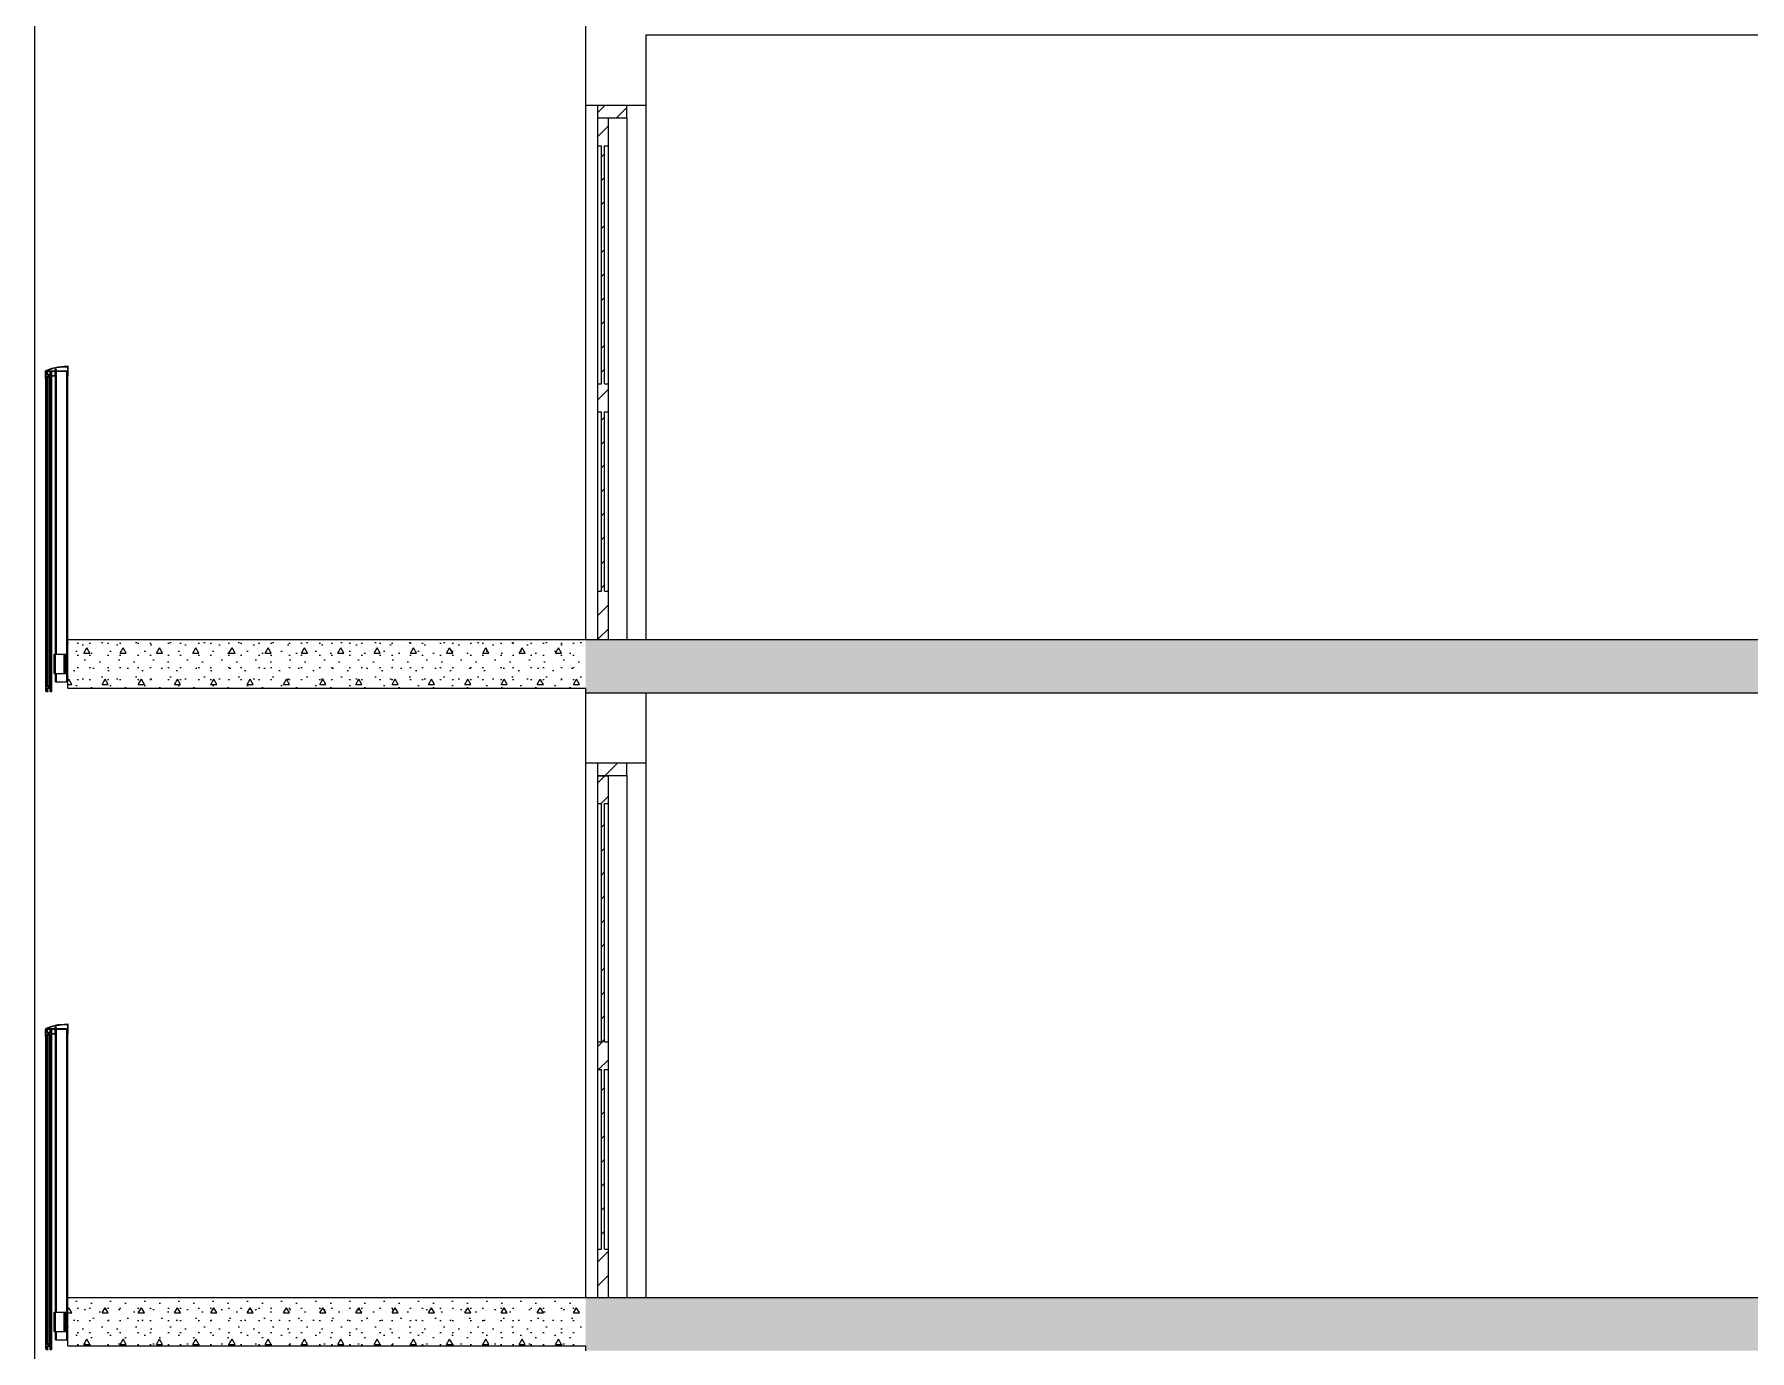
# Model space of a CAD drawing. Header units: millimetres. Extents: x 15 to 2176, y 3 to 641.
# Drawn here: x 670.2 to 812, y 198.5 to 307.3 of the extents above; entities that cross this region are included whole.
import ezdxf
from ezdxf.xclip import XClip

# ---------------------------------------------------------------- set-up
doc = ezdxf.new("R2010")
doc.units = ezdxf.units.MM
doc.header["$MEASUREMENT"] = 0
doc.header["$XCLIPFRAME"] = 0
for name, color, linetype in [('A--------P-', 7, 'Continuous'), ('A-01SC-----', 7, 'Continuous'), ('A-01SC-----Ytterväggar2', 7, 'Continuous'), ('A-01SF-----', 7, 'Continuous'), ('A-01SJ-----', 1, 'Continuous')]:
    doc.layers.add(name, color=color, linetype=linetype)
pattern_1 = [(0, (963.7575, 92.474), (0, 5.19615), [0.5, -2.5]), (0, (965.2575, 95.072), (0, 5.19615), [0.5, -2.5]), (60, (963.7575, 92.474), (-4.5, 2.59808), [0.5, -2.5]), (60, (966.7575, 92.474), (-4.5, 2.59808), [0.5, -2.5]), (120, (964.2575, 92.474), (4.5, 2.59808), [0.5, -2.5]), (120, (967.2575, 92.474), (4.5, 2.59808), [0.5, -2.5]), (0, (963.7575, 92.9741), (0, 1), [0, -1, 0, -1.5]), (45, (964.2575, 92.9741), (-0.7071068, 0.7071068), [0, -0.75, 0, -1.25])]
pattern_2 = [(45, (963.7575, 92.4741), (-0.9899495, 0.9899495), [])]

# ---------------------------------------------------------------- blocks, each defined once
blk = doc.blocks.new('Drawing_2_2', base_point=(803.38, 329.56))
at = {"layer": 'A-01SC-----', "linetype": 'Continuous'}
h = blk.add_hatch(dxfattribs=at)
h.set_pattern_fill('BRANDSÄKRARE_0002', color=256, style=0, pattern_type=2)
h.set_pattern_definition(pattern_2)
h.paths.add_polyline_path([(716.76, 300.43), (719.16, 300.43), (719.16, 301.47), (716.76, 301.47)])
h = blk.add_hatch(dxfattribs=at)
h.set_pattern_fill('BRANDSÄKRARE_0002', color=256, style=0, pattern_type=2)
h.set_pattern_definition(pattern_2)
h.paths.add_polyline_path([(716.76, 298.11), (717.64, 298.11), (717.64, 300.41), (716.76, 300.41)])
h = blk.add_hatch(dxfattribs=at)
h.set_pattern_fill('BRANDSÄKRARE_0002', color=256, style=0, pattern_type=2)
h.set_pattern_definition(pattern_2)
h.paths.add_polyline_path([(717.07, 278.42), (717.32, 278.42), (717.32, 298.11), (717.07, 298.11)])
h = blk.add_hatch(dxfattribs=at)
h.set_pattern_fill('BRANDSÄKRARE_0002', color=256, style=0, pattern_type=2)
h.set_pattern_definition(pattern_2)
h.paths.add_polyline_path([(716.76, 276.12), (717.64, 276.12), (717.64, 278.42), (716.76, 278.42)])
h = blk.add_hatch(dxfattribs=at)
h.set_pattern_fill('BRANDSÄKRARE_0002', color=256, style=0, pattern_type=2)
h.set_pattern_definition(pattern_2)
h.paths.add_polyline_path([(717.07, 261.27), (717.32, 261.27), (717.32, 276.12), (717.07, 276.12)])
h = blk.add_hatch(dxfattribs=at)
h.set_pattern_fill('BRANDSÄKRARE_0002', color=256, style=0, pattern_type=2)
h.set_pattern_definition(pattern_2)
h.paths.add_polyline_path([(716.76, 257.27), (717.64, 257.27), (717.64, 261.27), (716.76, 261.27)])
h = blk.add_hatch(dxfattribs=at)
h.set_pattern_fill('BRANDSÄKRARE_0002', color=256, style=0, pattern_type=2)
h.set_pattern_definition(pattern_2)
h.paths.add_polyline_path([(716.76, 246.03), (719.16, 246.03), (719.16, 247.07), (716.76, 247.07)])
h = blk.add_hatch(dxfattribs=at)
h.set_pattern_fill('BRANDSÄKRARE_0002', color=256, style=0, pattern_type=2)
h.set_pattern_definition(pattern_2)
h.paths.add_polyline_path([(716.76, 243.71), (717.64, 243.71), (717.64, 246.01), (716.76, 246.01)])
h = blk.add_hatch(dxfattribs=at)
h.set_pattern_fill('BRANDSÄKRARE_0002', color=256, style=0, pattern_type=2)
h.set_pattern_definition(pattern_2)
h.paths.add_polyline_path([(717.07, 224.02), (717.32, 224.02), (717.32, 243.71), (717.07, 243.71)])
h = blk.add_hatch(dxfattribs=at)
h.set_pattern_fill('BRANDSÄKRARE_0002', color=256, style=0, pattern_type=2)
h.set_pattern_definition(pattern_2)
h.paths.add_polyline_path([(716.76, 221.72), (717.64, 221.72), (717.64, 224.02), (716.76, 224.02)])
h = blk.add_hatch(dxfattribs=at)
h.set_pattern_fill('BRANDSÄKRARE_0002', color=256, style=0, pattern_type=2)
h.set_pattern_definition(pattern_2)
h.paths.add_polyline_path([(717.07, 206.87), (717.32, 206.87), (717.32, 221.72), (717.07, 221.72)])
h = blk.add_hatch(dxfattribs=at)
h.set_pattern_fill('BRANDSÄKRARE_0002', color=256, style=0, pattern_type=2)
h.set_pattern_definition(pattern_2)
h.paths.add_polyline_path([(716.76, 202.87), (717.64, 202.87), (717.64, 206.87), (716.76, 206.87)])
at = {"layer": 'A-01SF-----', "linetype": 'Continuous'}
h = blk.add_hatch(dxfattribs=at)
h.set_pattern_fill('BETONG__STD__0002', color=256, style=0, pattern_type=2)
h.set_pattern_definition(pattern_1)
h.paths.add_polyline_path([(851.9, 257.27), (715.76, 257.27), (715.76, 252.87), (851.9, 252.87)])
h = blk.add_hatch(dxfattribs=at)
h.set_pattern_fill('BETONG__STD__0002', color=256, style=0, pattern_type=2)
h.set_pattern_definition(pattern_1)
h.paths.add_polyline_path([(851.9, 202.87), (715.76, 202.87), (715.76, 198.47), (851.9, 198.47)])
at = {"layer": 'A-01SJ-----', "linetype": 'Continuous'}
for points in [[(671.44, 253.47), (671.44, 278.97), (671.31, 278.97), (671.31, 253.47)], [(671.44, 199.07), (671.44, 224.57), (671.31, 224.57), (671.31, 199.07)]]:
    blk.add_hatch(color=256, dxfattribs=at).paths.add_polyline_path(points)
h = blk.add_hatch(dxfattribs=at)
h.set_pattern_fill('BETONG__STD__0002', color=256, style=0, pattern_type=2)
h.set_pattern_definition(pattern_1)
h.paths.add_polyline_path([(672.92, 253.27), (715.76, 253.27), (715.76, 257.27), (672.92, 257.27)])
h = blk.add_hatch(dxfattribs=at)
h.set_pattern_fill('BETONG__STD__0002', color=256, style=0, pattern_type=2)
h.set_pattern_definition(pattern_1)
h.paths.add_polyline_path([(672.92, 198.87), (715.76, 198.87), (715.76, 202.87), (672.92, 202.87)])
at = {"layer": 'A-01SC-----'}
for p, q in [((715.76, 301.47), (715.76, 307.27)), ((720.76, 301.47), (720.76, 307.27)), ((715.76, 257.27), (715.76, 301.47)), ((715.76, 301.47), (716.76, 301.47)), ((716.76, 301.47), (719.16, 301.47)), ((716.76, 300.43), (716.76, 301.47)), ((716.76, 301.47), (720.76, 301.47)), ((719.16, 300.43), (719.16, 301.47)), ((720.76, 257.27), (720.76, 301.47)), ((716.76, 300.43), (716.76, 300.41)), ((716.76, 300.43), (719.16, 300.43)), ((716.76, 300.41), (717.64, 300.41)), ((716.76, 298.11), (716.76, 300.41)), ((717.64, 298.11), (717.64, 300.41)), ((719.16, 300.43), (719.16, 257.27)), ((716.76, 278.42), (716.76, 298.11)), ((716.76, 298.11), (717.07, 298.11)), ((717.07, 278.42), (717.07, 298.11)), ((717.32, 278.42), (717.32, 298.11)), ((717.32, 298.11), (717.64, 298.11)), ((717.64, 278.42), (717.64, 298.11)), ((716.76, 278.42), (717.07, 278.42)), ((716.76, 276.12), (716.76, 278.42)), ((717.32, 278.42), (717.64, 278.42)), ((717.64, 276.12), (717.64, 278.42)), ((716.76, 261.27), (716.76, 276.12)), ((716.76, 276.12), (717.07, 276.12)), ((717.07, 261.27), (717.07, 276.12)), ((717.32, 261.27), (717.32, 276.12)), ((717.32, 276.12), (717.64, 276.12)), ((717.64, 261.27), (717.64, 276.12)), ((716.76, 261.27), (717.07, 261.27)), ((716.76, 257.27), (716.76, 261.27)), ((717.32, 261.27), (717.64, 261.27)), ((717.64, 257.27), (717.64, 261.27)), ((716.76, 257.27), (717.64, 257.27)), ((715.76, 252.87), (720.76, 252.87)), ((715.76, 247.07), (715.76, 252.87)), ((720.76, 247.07), (720.76, 252.87)), ((715.76, 247.07), (716.76, 247.07)), ((715.76, 202.87), (715.76, 247.07)), ((716.76, 247.07), (719.16, 247.07)), ((716.76, 246.03), (716.76, 247.07)), ((716.76, 247.07), (720.76, 247.07)), ((719.16, 246.03), (719.16, 247.07)), ((720.76, 202.87), (720.76, 247.07)), ((716.76, 246.03), (716.76, 246.01)), ((716.76, 246.03), (719.16, 246.03)), ((716.76, 246.01), (717.64, 246.01)), ((716.76, 243.71), (716.76, 246.01)), ((717.64, 243.71), (717.64, 246.01)), ((719.16, 246.03), (719.16, 202.87)), ((716.76, 224.02), (716.76, 243.71)), ((716.76, 243.71), (717.07, 243.71)), ((717.07, 224.02), (717.07, 243.71)), ((717.32, 224.02), (717.32, 243.71)), ((717.32, 243.71), (717.64, 243.71)), ((717.64, 224.02), (717.64, 243.71)), ((716.76, 224.02), (717.07, 224.02)), ((716.76, 221.72), (716.76, 224.02)), ((717.32, 224.02), (717.64, 224.02)), ((717.64, 221.72), (717.64, 224.02)), ((716.76, 206.87), (716.76, 221.72)), ((716.76, 221.72), (717.07, 221.72)), ((717.07, 206.87), (717.07, 221.72)), ((717.32, 206.87), (717.32, 221.72)), ((717.32, 221.72), (717.64, 221.72)), ((717.64, 206.87), (717.64, 221.72)), ((716.76, 206.87), (717.07, 206.87)), ((716.76, 202.87), (716.76, 206.87)), ((717.32, 206.87), (717.64, 206.87)), ((717.64, 202.87), (717.64, 206.87)), ((716.76, 202.87), (717.64, 202.87))]:
    blk.add_line(p, q, dxfattribs=at)
at = {"layer": 'A-01SC-----Ytterväggar2'}
for p, q in [((670.16, 311.67), (670.16, 257.27)), ((670.16, 257.27), (670.16, 202.87)), ((670.16, 202.87), (670.16, 148.47))]:
    blk.add_line(p, q, dxfattribs=at)
at = {"layer": 'A-01SF-----'}
for p, q in [((715.76, 307.27), (715.76, 311.67)), ((720.76, 307.27), (851.9, 307.27)), ((715.76, 257.27), (851.9, 257.27)), ((715.76, 252.87), (715.76, 253.27)), ((715.76, 252.87), (851.9, 252.87)), ((715.76, 202.87), (851.9, 202.87)), ((715.76, 198.47), (715.76, 198.87))]:
    blk.add_line(p, q, dxfattribs=at)
at = {"layer": 'A-01SJ-----'}
for p, q in [((671.09, 279.44), (671.14, 279.53)), ((671.14, 279.53), (671.62, 279.72)), ((671.21, 279.52), (671.22, 279.53)), ((671.21, 279.51), (671.21, 279.52)), ((671.22, 279.51), (671.21, 279.51)), ((671.22, 279.53), (671.9, 279.76)), ((671.22, 279.51), (671.87, 279.51)), ((671.62, 279.72), (672.12, 279.84)), ((671.87, 279.51), (671.89, 279.52)), ((671.89, 279.63), (671.9, 279.65)), ((671.89, 279.53), (671.89, 279.63)), ((671.89, 279.52), (671.89, 279.53)), ((671.9, 279.76), (672.63, 279.84)), ((671.9, 279.65), (671.91, 279.65)), ((671.91, 279.65), (671.98, 279.65)), ((671.93, 279.61), (671.94, 279.62)), ((671.93, 279.52), (671.93, 279.61)), ((671.93, 279.61), (671.93, 279.61)), ((671.93, 279.51), (671.93, 279.52)), ((671.94, 279.51), (671.93, 279.51)), ((671.94, 279.62), (671.98, 279.62)), ((671.94, 279.51), (672.93, 279.51)), ((671.99, 279.65), (671.98, 279.65)), ((671.98, 279.62), (671.99, 279.62)), ((671.99, 279.64), (671.99, 279.65)), ((671.99, 279.63), (671.99, 279.64)), ((671.99, 279.62), (671.99, 279.63)), ((672.12, 279.84), (672.63, 279.87)), ((672.63, 279.87), (672.92, 279.87)), ((672.63, 279.84), (672.91, 279.84)), ((672.92, 279.83), (672.91, 279.84)), ((672.95, 279.86), (672.92, 279.87)), ((672.93, 279.82), (672.92, 279.83)), ((672.93, 279.51), (672.93, 279.82)), ((672.96, 279.83), (672.95, 279.86)), ((672.96, 279.08), (672.96, 279.83)), ((671.09, 278.87), (671.09, 279.44)), ((671.09, 278.86), (671.09, 278.87)), ((671.11, 278.86), (671.09, 278.86)), ((671.11, 278.86), (671.12, 278.86)), ((671.12, 279.46), (671.13, 279.47)), ((671.12, 279.43), (671.14, 279.46)), ((671.12, 279.43), (671.12, 279.46)), ((671.12, 278.81), (671.12, 278.87)), ((671.12, 278.86), (671.12, 278.87)), ((671.14, 278.79), (671.12, 278.81)), ((671.12, 278.77), (671.15, 278.77)), ((671.12, 253.67), (671.12, 278.77)), ((671.13, 279.47), (671.13, 279.47)), ((671.13, 279.47), (671.16, 279.47)), ((671.14, 279.46), (671.16, 279.47)), ((671.16, 278.77), (671.14, 278.79)), ((671.15, 279.43), (671.16, 279.44)), ((671.15, 278.81), (671.15, 279.43)), ((671.16, 278.81), (671.15, 278.81)), ((671.15, 278.77), (671.16, 278.77)), ((671.15, 253.67), (671.15, 278.77)), ((671.16, 279.44), (671.16, 279.44)), ((671.16, 279.44), (671.22, 279.44)), ((671.16, 278.8), (671.16, 278.81)), ((671.16, 278.8), (671.22, 278.8)), ((671.16, 278.77), (671.23, 278.77)), ((671.16, 278.77), (671.16, 278.77)), ((671.16, 253.67), (671.16, 278.77)), ((671.22, 279.44), (671.22, 279.44)), ((671.22, 278.8), (671.23, 278.81)), ((671.22, 253.67), (671.22, 278.77)), ((671.23, 279.43), (671.23, 279.44)), ((671.23, 279.19), (671.23, 279.43)), ((671.24, 279.19), (671.23, 279.19)), ((671.23, 279.05), (671.24, 279.06)), ((671.23, 278.81), (671.23, 279.05)), ((671.23, 278.81), (671.23, 278.81)), ((671.23, 253.67), (671.23, 278.77)), ((671.24, 279.18), (671.24, 279.19)), ((671.24, 279.19), (671.28, 279.18)), ((671.24, 279.06), (671.28, 279.06)), ((671.24, 279.06), (671.24, 279.06)), ((671.26, 279.43), (671.27, 279.44)), ((671.26, 279.22), (671.26, 279.43)), ((671.27, 279.22), (671.26, 279.22)), ((671.26, 279.02), (671.27, 279.03)), ((671.26, 278.81), (671.26, 279.02)), ((671.27, 278.81), (671.26, 278.81)), ((671.26, 278.77), (671.28, 278.77)), ((671.26, 253.67), (671.26, 278.77)), ((671.27, 279.44), (671.27, 279.44)), ((671.27, 279.44), (671.28, 279.44)), ((671.27, 279.21), (671.27, 279.22)), ((671.27, 279.21), (671.47, 279.21)), ((671.27, 279.03), (671.27, 279.03)), ((671.27, 279.03), (671.47, 279.03)), ((671.28, 278.8), (671.27, 278.81)), ((671.27, 253.67), (671.27, 278.77)), ((671.29, 279.47), (671.28, 279.47)), ((671.28, 279.47), (671.47, 279.47)), ((671.28, 279.44), (671.29, 279.45)), ((671.29, 279.18), (671.28, 279.18)), ((671.28, 279.06), (671.29, 279.07)), ((671.29, 278.79), (671.28, 278.8)), ((671.28, 278.8), (671.28, 278.8)), ((671.28, 278.77), (671.29, 278.78)), ((671.28, 278.77), (671.29, 278.77)), ((671.28, 253.67), (671.28, 278.77)), ((671.29, 279.46), (671.29, 279.47)), ((671.29, 279.45), (671.29, 279.46)), ((671.29, 279.45), (671.29, 279.45)), ((671.3, 279.17), (671.29, 279.18)), ((671.29, 279.07), (671.3, 279.08)), ((671.29, 278.78), (671.29, 278.79)), ((671.29, 278.78), (671.29, 278.78)), ((671.29, 278.77), (671.29, 278.77)), ((671.29, 253.67), (671.29, 278.77)), ((671.29, 278.77), (671.31, 278.77)), ((671.3, 279.16), (671.3, 279.17)), ((671.3, 279.09), (671.3, 279.16)), ((671.3, 279.08), (671.3, 279.09)), ((671.31, 278.97), (671.44, 278.97)), ((671.31, 253.47), (671.31, 278.97)), ((671.33, 279.13), (671.35, 279.16)), ((671.34, 279.13), (671.33, 279.13)), ((671.33, 279.12), (671.34, 279.12)), ((671.35, 279.09), (671.33, 279.12)), ((671.34, 279.12), (671.34, 279.13)), ((671.34, 279.12), (671.34, 279.12)), ((671.35, 279.16), (671.39, 279.16)), ((671.39, 279.09), (671.35, 279.09)), ((671.39, 279.16), (671.39, 279.16)), ((671.39, 279.16), (671.39, 279.16)), ((671.39, 279.16), (671.39, 279.15)), ((671.39, 279.15), (671.4, 279.15)), ((671.4, 279.1), (671.39, 279.09)), ((671.39, 279.09), (671.39, 279.09)), ((671.42, 279.15), (671.4, 279.15)), ((671.4, 279.09), (671.42, 279.1)), ((671.4, 279.09), (671.4, 279.1)), ((671.42, 279.15), (671.43, 279.16)), ((671.43, 279.09), (671.42, 279.1)), ((671.43, 279.17), (671.43, 279.18)), ((671.43, 279.18), (671.44, 279.18)), ((671.43, 279.16), (671.43, 279.17)), ((671.43, 279.08), (671.43, 279.09)), ((671.43, 279.07), (671.43, 279.08)), ((671.44, 279.06), (671.43, 279.07)), ((671.44, 279.18), (671.5, 279.18)), ((671.44, 279.06), (671.5, 279.06)), ((671.44, 253.47), (671.44, 278.97)), ((671.44, 278.77), (671.46, 278.77)), ((671.46, 279.47), (671.47, 279.47)), ((671.46, 279.46), (671.46, 279.47)), ((671.46, 279.45), (671.46, 279.46)), ((671.46, 279.45), (671.46, 279.45)), ((671.47, 279.44), (671.46, 279.45)), ((671.46, 279.45), (671.47, 279.44)), ((671.46, 278.8), (671.47, 278.8)), ((671.46, 278.79), (671.46, 278.8)), ((671.46, 278.78), (671.46, 278.79)), ((671.46, 278.78), (671.46, 278.78)), ((671.47, 278.77), (671.46, 278.78)), ((671.46, 278.78), (671.48, 278.77)), ((671.46, 278.77), (671.46, 278.77)), ((671.46, 278.77), (671.47, 278.77)), ((671.46, 253.67), (671.46, 278.77)), ((671.47, 279.21), (671.48, 279.22)), ((671.47, 279.03), (671.47, 279.03)), ((671.47, 278.8), (671.48, 278.81)), ((671.47, 278.8), (671.47, 278.8)), ((671.47, 253.67), (671.47, 278.77)), ((671.47, 253.67), (671.47, 278.77)), ((671.48, 279.43), (671.48, 279.44)), ((671.48, 279.22), (671.48, 279.43)), ((671.48, 279.22), (671.48, 279.22)), ((671.48, 279.02), (671.48, 279.03)), ((671.48, 278.81), (671.48, 279.02)), ((671.48, 278.81), (671.48, 278.81)), ((671.48, 253.67), (671.48, 278.77)), ((671.5, 279.18), (671.51, 279.19)), ((671.51, 279.06), (671.5, 279.06)), ((671.51, 279.43), (671.52, 279.44)), ((671.51, 279.19), (671.51, 279.43)), ((671.51, 279.19), (671.51, 279.19)), ((671.51, 279.05), (671.51, 279.06)), ((671.51, 278.81), (671.51, 279.05)), ((671.52, 278.81), (671.51, 278.81)), ((671.51, 278.77), (671.58, 278.77)), ((671.51, 253.67), (671.51, 278.77)), ((671.52, 279.44), (671.52, 279.44)), ((671.52, 279.44), (671.58, 279.44)), ((671.52, 278.8), (671.52, 278.81)), ((671.52, 278.8), (671.58, 278.8)), ((671.52, 253.67), (671.52, 278.77)), ((671.61, 279.46), (671.58, 279.47)), ((671.58, 279.47), (671.86, 279.47)), ((671.58, 279.44), (671.58, 279.44)), ((671.58, 278.8), (671.59, 278.81)), ((671.58, 278.77), (671.61, 278.79)), ((671.58, 278.77), (671.59, 278.77)), ((671.58, 253.67), (671.58, 278.77)), ((671.59, 279.43), (671.59, 279.44)), ((671.59, 278.81), (671.59, 279.43)), ((671.59, 278.81), (671.59, 278.81)), ((671.59, 278.77), (671.59, 278.77)), ((671.59, 278.77), (671.62, 278.77)), ((671.59, 253.67), (671.59, 278.77)), ((671.62, 279.43), (671.61, 279.46)), ((671.61, 278.79), (671.62, 278.81)), ((671.62, 278.81), (671.62, 279.43)), ((671.62, 253.67), (671.62, 278.77)), ((671.63, 279.1), (671.64, 279.1)), ((671.63, 279.08), (671.63, 279.1)), ((671.64, 279.08), (671.63, 279.08)), ((671.64, 279.11), (671.87, 279.11)), ((671.64, 279.1), (671.64, 279.11)), ((671.64, 279.07), (671.64, 279.08)), ((671.64, 279.08), (671.88, 279.07)), ((671.88, 279.47), (671.86, 279.47)), ((671.87, 279.11), (671.88, 279.11)), ((671.88, 279.45), (671.88, 279.47)), ((671.88, 279.12), (671.88, 279.45)), ((671.88, 279.11), (671.88, 279.12)), ((671.88, 279.07), (671.91, 279.09)), ((671.91, 279.09), (671.92, 279.11)), ((671.92, 279.46), (671.92, 279.47)), ((671.92, 279.47), (671.93, 279.47)), ((671.92, 279.47), (671.95, 279.47)), ((671.92, 256.07), (671.92, 279.47)), ((671.92, 279.11), (671.92, 279.46)), ((671.93, 279.47), (672.92, 279.47)), ((671.95, 279.47), (672, 279.47)), ((672, 279.47), (672.84, 279.47)), ((672, 256.07), (672, 279.47)), ((672.84, 279.47), (672.9, 279.47)), ((672.84, 256.07), (672.84, 279.47)), ((672.9, 279.47), (672.92, 279.47)), ((672.92, 279.47), (672.92, 279.47)), ((672.92, 253.77), (672.92, 279.47)), ((672.93, 279.46), (672.93, 279.47)), ((672.93, 279.07), (672.93, 279.46)), ((672.93, 279.07), (672.95, 279.07)), ((672.95, 279.07), (672.96, 279.08)), ((672.96, 279.08), (672.96, 279.08)), ((671.92, 257.47), (671.9, 257.47)), ((671.9, 257.47), (671.92, 257.47)), ((671.92, 257.47), (671.92, 257.45)), ((672.92, 257.27), (715.76, 257.27)), ((672.92, 253.27), (672.92, 257.27)), ((671.8, 256.07), (671.83, 256.07)), ((671.8, 254.47), (671.8, 256.07)), ((671.83, 256.07), (671.9, 256.07)), ((671.9, 256.07), (672.64, 256.07)), ((671.9, 254.47), (671.9, 256.07)), ((672.64, 256.07), (672.69, 256.07)), ((672.64, 254.47), (672.64, 256.07)), ((672.69, 256.07), (672.7, 256.07)), ((672.7, 256.07), (672.72, 256.07)), ((672.7, 254.47), (672.7, 256.07)), ((672.72, 256.07), (672.76, 256.07)), ((672.76, 256.07), (672.86, 256.07)), ((672.76, 254.47), (672.76, 256.07)), ((672.86, 256.07), (672.88, 256.07)), ((672.86, 254.47), (672.86, 256.07)), ((672.88, 256.07), (672.88, 256.07)), ((672.88, 254.47), (672.88, 256.07)), ((671.8, 254.47), (671.83, 254.47)), ((671.83, 254.47), (671.9, 254.47)), ((671.9, 254.47), (672.64, 254.47)), ((671.92, 253.77), (671.92, 254.47)), ((672, 253.77), (672, 254.47)), ((672.64, 254.47), (672.69, 254.47)), ((672.69, 254.47), (672.7, 254.47)), ((672.7, 254.47), (672.72, 254.47)), ((672.72, 254.47), (672.76, 254.47)), ((672.76, 254.47), (672.86, 254.47)), ((672.84, 253.77), (672.84, 254.47)), ((672.86, 254.47), (672.88, 254.47)), ((672.88, 254.47), (672.88, 254.47)), ((671.12, 253.67), (671.15, 253.67)), ((671.12, 253.63), (671.14, 253.66)), ((671.12, 253.07), (671.12, 253.63)), ((671.12, 253.01), (671.12, 253.07)), ((671.14, 252.99), (671.12, 253.01)), ((671.14, 253.66), (671.16, 253.67)), ((671.16, 252.97), (671.14, 252.99)), ((671.15, 253.67), (671.16, 253.67)), ((671.15, 253.63), (671.16, 253.64)), ((671.15, 253.01), (671.15, 253.63)), ((671.16, 253.01), (671.15, 253.01)), ((671.16, 253.67), (671.23, 253.67)), ((671.16, 253.67), (671.16, 253.67)), ((671.16, 253.64), (671.16, 253.64)), ((671.16, 253.64), (671.22, 253.64)), ((671.16, 253), (671.16, 253.01)), ((671.16, 253), (671.22, 253)), ((671.16, 252.97), (671.28, 252.97)), ((671.22, 253.64), (671.22, 253.64)), ((671.22, 253), (671.23, 253.01)), ((671.23, 253.63), (671.23, 253.64)), ((671.23, 253.39), (671.23, 253.63)), ((671.24, 253.39), (671.23, 253.39)), ((671.23, 253.25), (671.24, 253.26)), ((671.23, 253.01), (671.23, 253.25)), ((671.23, 253.01), (671.23, 253.01)), ((671.24, 253.38), (671.24, 253.39)), ((671.24, 253.39), (671.28, 253.38)), ((671.24, 253.26), (671.28, 253.26)), ((671.24, 253.26), (671.24, 253.26)), ((671.26, 253.67), (671.28, 253.67)), ((671.26, 253.63), (671.27, 253.64)), ((671.26, 253.42), (671.26, 253.63)), ((671.27, 253.42), (671.26, 253.42)), ((671.26, 253.22), (671.27, 253.23)), ((671.26, 253.01), (671.26, 253.22)), ((671.27, 253.01), (671.26, 253.01)), ((671.27, 253.64), (671.27, 253.64)), ((671.27, 253.64), (671.28, 253.64)), ((671.27, 253.41), (671.27, 253.42)), ((671.27, 253.41), (671.47, 253.41)), ((671.27, 253.23), (671.27, 253.23)), ((671.27, 253.23), (671.47, 253.23)), ((671.28, 253), (671.27, 253.01)), ((671.29, 253.67), (671.28, 253.67)), ((671.28, 253.67), (671.29, 253.67)), ((671.28, 253.64), (671.29, 253.65)), ((671.29, 253.38), (671.28, 253.38)), ((671.28, 253.26), (671.29, 253.27)), ((671.29, 252.99), (671.28, 253)), ((671.28, 253), (671.28, 253)), ((671.28, 252.97), (671.29, 252.98)), ((671.29, 253.66), (671.29, 253.67)), ((671.29, 253.67), (671.29, 253.67)), ((671.29, 253.67), (671.31, 253.67)), ((671.29, 253.65), (671.29, 253.66)), ((671.29, 253.65), (671.29, 253.65)), ((671.3, 253.37), (671.29, 253.38)), ((671.29, 253.27), (671.3, 253.28)), ((671.29, 252.98), (671.29, 252.98)), ((671.3, 253.36), (671.3, 253.37)), ((671.3, 253.29), (671.3, 253.36)), ((671.3, 253.28), (671.3, 253.29)), ((671.31, 253.47), (671.44, 253.47)), ((671.33, 253.33), (671.35, 253.36)), ((671.34, 253.33), (671.33, 253.33)), ((671.35, 253.29), (671.33, 253.32)), ((671.33, 253.32), (671.34, 253.32)), ((671.34, 253.32), (671.34, 253.33)), ((671.34, 253.32), (671.34, 253.32)), ((671.35, 253.36), (671.39, 253.36)), ((671.39, 253.29), (671.35, 253.29)), ((671.39, 253.36), (671.39, 253.36)), ((671.39, 253.36), (671.39, 253.36)), ((671.39, 253.36), (671.39, 253.35)), ((671.39, 253.35), (671.4, 253.35)), ((671.4, 253.3), (671.39, 253.29)), ((671.39, 253.29), (671.39, 253.29)), ((671.42, 253.35), (671.4, 253.35)), ((671.4, 253.29), (671.42, 253.3)), ((671.4, 253.29), (671.4, 253.3)), ((671.42, 253.35), (671.43, 253.36)), ((671.43, 253.29), (671.42, 253.3)), ((671.43, 253.37), (671.43, 253.38)), ((671.43, 253.38), (671.44, 253.38)), ((671.43, 253.36), (671.43, 253.37)), ((671.43, 253.28), (671.43, 253.29)), ((671.43, 253.27), (671.43, 253.28)), ((671.44, 253.26), (671.43, 253.27)), ((671.44, 253.67), (671.46, 253.67)), ((671.44, 253.38), (671.5, 253.38)), ((671.44, 253.26), (671.5, 253.26)), ((671.46, 253.67), (671.47, 253.67)), ((671.46, 253.66), (671.46, 253.67)), ((671.46, 253.67), (671.46, 253.67)), ((671.46, 253.67), (671.47, 253.67)), ((671.46, 253.65), (671.46, 253.66)), ((671.46, 253.65), (671.46, 253.65)), ((671.47, 253.64), (671.46, 253.65)), ((671.46, 253.65), (671.47, 253.64)), ((671.46, 253), (671.47, 253)), ((671.46, 252.99), (671.46, 253)), ((671.46, 252.98), (671.46, 252.98)), ((671.47, 252.97), (671.46, 252.98)), ((671.46, 252.98), (671.58, 252.97)), ((671.47, 253.67), (671.48, 253.67)), ((671.47, 253.41), (671.48, 253.42)), ((671.47, 253.23), (671.47, 253.23)), ((671.47, 253), (671.48, 253.01)), ((671.47, 253), (671.47, 253)), ((671.48, 253.63), (671.48, 253.64)), ((671.48, 253.42), (671.48, 253.63)), ((671.48, 253.42), (671.48, 253.42)), ((671.48, 253.22), (671.48, 253.23)), ((671.48, 253.01), (671.48, 253.22)), ((671.48, 253.01), (671.48, 253.01)), ((671.5, 253.38), (671.51, 253.39)), ((671.51, 253.26), (671.5, 253.26)), ((671.51, 253.67), (671.58, 253.67)), ((671.51, 253.63), (671.52, 253.64)), ((671.51, 253.39), (671.51, 253.63)), ((671.51, 253.39), (671.51, 253.39)), ((671.51, 253.25), (671.51, 253.26)), ((671.51, 253.01), (671.51, 253.25)), ((671.52, 253.01), (671.51, 253.01)), ((671.52, 253.64), (671.52, 253.64)), ((671.52, 253.64), (671.58, 253.64)), ((671.52, 253), (671.52, 253.01)), ((671.52, 253), (671.58, 253)), ((671.61, 253.66), (671.58, 253.67)), ((671.58, 253.67), (671.59, 253.67)), ((671.59, 253.64), (671.58, 253.64)), ((671.58, 253), (671.59, 253.01)), ((671.58, 252.97), (671.61, 252.99)), ((671.59, 253.67), (671.59, 253.67)), ((671.59, 253.67), (671.62, 253.67)), ((671.59, 253.63), (671.59, 253.64)), ((671.59, 253.01), (671.59, 253.63)), ((671.59, 253.01), (671.59, 253.01)), ((671.62, 253.63), (671.61, 253.66)), ((671.61, 252.99), (671.62, 253.01)), ((671.62, 253.01), (671.62, 253.63)), ((671.92, 253.77), (671.95, 253.77)), ((671.95, 253.77), (672, 253.77)), ((672, 253.77), (672.84, 253.77)), ((672.84, 253.77), (672.9, 253.77)), ((672.9, 253.77), (672.92, 253.77)), ((672.92, 253.27), (715.76, 253.27)), ((671.09, 225.04), (671.14, 225.13)), ((671.09, 224.47), (671.09, 225.04)), ((671.09, 224.46), (671.09, 224.47)), ((671.11, 224.46), (671.09, 224.46)), ((671.11, 224.46), (671.12, 224.46)), ((671.12, 225.06), (671.13, 225.07)), ((671.12, 225.03), (671.14, 225.06)), ((671.12, 225.03), (671.12, 225.06)), ((671.12, 224.41), (671.12, 224.47)), ((671.12, 224.46), (671.12, 224.47)), ((671.14, 224.39), (671.12, 224.41)), ((671.12, 224.37), (671.15, 224.37)), ((671.12, 199.27), (671.12, 224.37)), ((671.13, 225.07), (671.13, 225.07)), ((671.13, 225.07), (671.16, 225.07)), ((671.14, 225.13), (671.62, 225.32)), ((671.14, 225.06), (671.16, 225.07)), ((671.16, 224.37), (671.14, 224.39)), ((671.15, 225.03), (671.16, 225.04)), ((671.15, 224.41), (671.15, 225.03)), ((671.16, 224.41), (671.15, 224.41)), ((671.15, 224.37), (671.16, 224.37)), ((671.15, 199.27), (671.15, 224.37)), ((671.16, 225.04), (671.16, 225.04)), ((671.16, 225.04), (671.22, 225.04)), ((671.16, 224.4), (671.16, 224.41)), ((671.16, 224.4), (671.22, 224.4)), ((671.16, 224.37), (671.23, 224.37)), ((671.16, 224.37), (671.16, 224.37)), ((671.16, 199.27), (671.16, 224.37)), ((671.21, 225.12), (671.22, 225.13)), ((671.21, 225.11), (671.21, 225.12)), ((671.22, 225.11), (671.21, 225.11)), ((671.22, 225.13), (671.9, 225.36)), ((671.22, 225.11), (671.87, 225.11)), ((671.22, 225.04), (671.22, 225.04)), ((671.22, 224.4), (671.23, 224.41)), ((671.22, 199.27), (671.22, 224.37)), ((671.23, 225.03), (671.23, 225.04)), ((671.23, 224.79), (671.23, 225.03)), ((671.24, 224.79), (671.23, 224.79)), ((671.23, 224.65), (671.24, 224.66)), ((671.23, 224.41), (671.23, 224.65)), ((671.23, 224.41), (671.23, 224.41)), ((671.23, 199.27), (671.23, 224.37)), ((671.24, 224.78), (671.24, 224.79)), ((671.24, 224.79), (671.28, 224.78)), ((671.24, 224.66), (671.28, 224.66)), ((671.24, 224.66), (671.24, 224.66)), ((671.26, 225.03), (671.27, 225.04)), ((671.26, 224.82), (671.26, 225.03)), ((671.27, 224.82), (671.26, 224.82)), ((671.26, 224.62), (671.27, 224.63)), ((671.26, 224.41), (671.26, 224.62)), ((671.27, 224.41), (671.26, 224.41)), ((671.26, 224.37), (671.28, 224.37)), ((671.26, 199.27), (671.26, 224.37)), ((671.27, 225.04), (671.27, 225.04)), ((671.27, 225.04), (671.28, 225.04)), ((671.27, 224.81), (671.27, 224.82)), ((671.27, 224.81), (671.47, 224.81)), ((671.27, 224.63), (671.27, 224.63)), ((671.27, 224.63), (671.47, 224.63)), ((671.28, 224.4), (671.27, 224.41)), ((671.27, 199.27), (671.27, 224.37)), ((671.29, 225.07), (671.28, 225.07)), ((671.28, 225.07), (671.47, 225.07)), ((671.28, 225.04), (671.29, 225.05)), ((671.29, 224.78), (671.28, 224.78)), ((671.28, 224.66), (671.29, 224.67)), ((671.29, 224.39), (671.28, 224.4)), ((671.28, 224.4), (671.28, 224.4)), ((671.28, 224.37), (671.29, 224.38)), ((671.28, 224.37), (671.29, 224.37)), ((671.28, 199.27), (671.28, 224.37)), ((671.29, 225.06), (671.29, 225.07)), ((671.29, 225.05), (671.29, 225.06)), ((671.29, 225.05), (671.29, 225.05)), ((671.3, 224.77), (671.29, 224.78)), ((671.29, 224.67), (671.3, 224.68)), ((671.29, 224.38), (671.29, 224.39)), ((671.29, 224.38), (671.29, 224.38)), ((671.29, 224.37), (671.29, 224.37)), ((671.29, 199.27), (671.29, 224.37)), ((671.29, 224.37), (671.31, 224.37)), ((671.3, 224.76), (671.3, 224.77)), ((671.3, 224.69), (671.3, 224.76)), ((671.3, 224.68), (671.3, 224.69)), ((671.31, 224.57), (671.44, 224.57)), ((671.31, 199.07), (671.31, 224.57)), ((671.33, 224.73), (671.35, 224.76)), ((671.34, 224.73), (671.33, 224.73)), ((671.33, 224.72), (671.34, 224.72)), ((671.35, 224.69), (671.33, 224.72)), ((671.34, 224.72), (671.34, 224.73)), ((671.34, 224.72), (671.34, 224.72)), ((671.35, 224.76), (671.39, 224.76)), ((671.39, 224.69), (671.35, 224.69)), ((671.39, 224.76), (671.39, 224.76)), ((671.39, 224.76), (671.39, 224.76)), ((671.39, 224.76), (671.39, 224.75)), ((671.39, 224.75), (671.4, 224.75)), ((671.4, 224.7), (671.39, 224.69)), ((671.39, 224.69), (671.39, 224.69)), ((671.42, 224.75), (671.4, 224.75)), ((671.4, 224.69), (671.42, 224.7)), ((671.4, 224.69), (671.4, 224.7)), ((671.42, 224.75), (671.43, 224.76)), ((671.43, 224.69), (671.42, 224.7)), ((671.43, 224.77), (671.43, 224.78)), ((671.43, 224.78), (671.44, 224.78)), ((671.43, 224.76), (671.43, 224.77)), ((671.43, 224.68), (671.43, 224.69)), ((671.43, 224.67), (671.43, 224.68)), ((671.44, 224.66), (671.43, 224.67)), ((671.44, 224.78), (671.5, 224.78)), ((671.44, 224.66), (671.5, 224.66)), ((671.44, 199.07), (671.44, 224.57)), ((671.44, 224.37), (671.46, 224.37)), ((671.46, 225.07), (671.47, 225.07)), ((671.46, 225.06), (671.46, 225.07)), ((671.46, 225.05), (671.46, 225.06)), ((671.46, 225.05), (671.46, 225.05)), ((671.47, 225.04), (671.46, 225.05)), ((671.46, 225.05), (671.47, 225.04)), ((671.46, 224.4), (671.47, 224.4)), ((671.46, 224.39), (671.46, 224.4)), ((671.46, 224.38), (671.46, 224.39)), ((671.46, 224.38), (671.46, 224.38)), ((671.47, 224.37), (671.46, 224.38)), ((671.46, 224.38), (671.48, 224.37)), ((671.46, 224.37), (671.46, 224.37)), ((671.46, 224.37), (671.47, 224.37)), ((671.46, 199.27), (671.46, 224.37)), ((671.47, 224.81), (671.48, 224.82)), ((671.47, 224.63), (671.47, 224.63)), ((671.47, 224.4), (671.48, 224.41)), ((671.47, 224.4), (671.47, 224.4)), ((671.47, 199.27), (671.47, 224.37)), ((671.47, 199.27), (671.47, 224.37)), ((671.48, 225.03), (671.48, 225.04)), ((671.48, 224.82), (671.48, 225.03)), ((671.48, 224.82), (671.48, 224.82)), ((671.48, 224.62), (671.48, 224.63)), ((671.48, 224.41), (671.48, 224.62)), ((671.48, 224.41), (671.48, 224.41)), ((671.48, 199.27), (671.48, 224.37)), ((671.5, 224.78), (671.51, 224.79)), ((671.51, 224.66), (671.5, 224.66)), ((671.51, 225.03), (671.52, 225.04)), ((671.51, 224.79), (671.51, 225.03)), ((671.51, 224.79), (671.51, 224.79)), ((671.51, 224.65), (671.51, 224.66)), ((671.51, 224.41), (671.51, 224.65)), ((671.52, 224.41), (671.51, 224.41)), ((671.51, 224.37), (671.58, 224.37)), ((671.51, 199.27), (671.51, 224.37)), ((671.52, 225.04), (671.52, 225.04)), ((671.52, 225.04), (671.58, 225.04)), ((671.52, 224.4), (671.52, 224.41)), ((671.52, 224.4), (671.58, 224.4)), ((671.52, 199.27), (671.52, 224.37)), ((671.61, 225.06), (671.58, 225.07)), ((671.58, 225.07), (671.86, 225.07)), ((671.58, 225.04), (671.58, 225.04)), ((671.58, 224.4), (671.59, 224.41)), ((671.58, 224.37), (671.61, 224.39)), ((671.58, 224.37), (671.59, 224.37)), ((671.58, 199.27), (671.58, 224.37)), ((671.59, 225.03), (671.59, 225.04)), ((671.59, 224.41), (671.59, 225.03)), ((671.59, 224.41), (671.59, 224.41)), ((671.59, 224.37), (671.59, 224.37)), ((671.59, 224.37), (671.62, 224.37)), ((671.59, 199.27), (671.59, 224.37)), ((671.62, 225.03), (671.61, 225.06)), ((671.61, 224.39), (671.62, 224.41)), ((671.62, 225.32), (672.12, 225.44)), ((671.62, 224.41), (671.62, 225.03)), ((671.62, 199.27), (671.62, 224.37)), ((671.63, 224.7), (671.64, 224.7)), ((671.63, 224.68), (671.63, 224.7)), ((671.64, 224.68), (671.63, 224.68)), ((671.64, 224.71), (671.87, 224.71)), ((671.64, 224.7), (671.64, 224.71)), ((671.64, 224.67), (671.64, 224.68)), ((671.64, 224.68), (671.88, 224.67)), ((671.88, 225.07), (671.86, 225.07)), ((671.87, 225.11), (671.89, 225.12)), ((671.87, 224.71), (671.88, 224.71)), ((671.88, 225.05), (671.88, 225.07)), ((671.88, 224.72), (671.88, 225.05)), ((671.88, 224.71), (671.88, 224.72)), ((671.88, 224.67), (671.91, 224.69)), ((671.89, 225.23), (671.9, 225.25)), ((671.89, 225.13), (671.89, 225.23)), ((671.89, 225.12), (671.89, 225.13)), ((671.9, 225.36), (672.63, 225.44)), ((671.9, 225.25), (671.91, 225.25)), ((671.91, 225.25), (671.98, 225.25)), ((671.91, 224.69), (671.92, 224.71)), ((671.92, 225.06), (671.92, 225.07)), ((671.92, 225.07), (671.93, 225.07)), ((671.92, 225.07), (671.95, 225.07)), ((671.92, 201.67), (671.92, 225.07)), ((671.92, 224.71), (671.92, 225.06)), ((671.93, 225.21), (671.94, 225.22)), ((671.93, 225.12), (671.93, 225.21)), ((671.93, 225.21), (671.93, 225.21)), ((671.93, 225.11), (671.93, 225.12)), ((671.94, 225.11), (671.93, 225.11)), ((671.93, 225.07), (672.92, 225.07)), ((671.94, 225.22), (671.98, 225.22)), ((671.94, 225.11), (672.93, 225.11)), ((671.95, 225.07), (672, 225.07)), ((671.99, 225.25), (671.98, 225.25)), ((671.98, 225.22), (671.99, 225.22)), ((671.99, 225.24), (671.99, 225.25)), ((671.99, 225.23), (671.99, 225.24)), ((671.99, 225.22), (671.99, 225.23)), ((672, 225.07), (672.84, 225.07)), ((672, 201.67), (672, 225.07)), ((672.12, 225.44), (672.63, 225.47)), ((672.63, 225.47), (672.92, 225.47)), ((672.63, 225.44), (672.91, 225.44)), ((672.84, 225.07), (672.9, 225.07)), ((672.84, 201.67), (672.84, 225.07)), ((672.9, 225.07), (672.92, 225.07)), ((672.92, 225.43), (672.91, 225.44)), ((672.95, 225.46), (672.92, 225.47)), ((672.93, 225.42), (672.92, 225.43)), ((672.92, 225.07), (672.92, 225.07)), ((672.92, 199.37), (672.92, 225.07)), ((672.93, 225.11), (672.93, 225.42)), ((672.93, 225.06), (672.93, 225.07)), ((672.93, 224.67), (672.93, 225.06)), ((672.93, 224.67), (672.95, 224.67)), ((672.96, 225.43), (672.95, 225.46)), ((672.95, 224.67), (672.96, 224.68)), ((672.96, 224.68), (672.96, 225.43)), ((672.96, 224.68), (672.96, 224.68)), ((671.92, 203.07), (671.9, 203.07)), ((671.9, 203.07), (671.92, 203.07)), ((671.92, 203.07), (671.92, 203.05)), ((671.8, 201.67), (671.83, 201.67)), ((671.8, 200.07), (671.8, 201.67)), ((671.83, 201.67), (671.9, 201.67)), ((671.9, 201.67), (672.64, 201.67)), ((671.9, 200.07), (671.9, 201.67)), ((672.64, 201.67), (672.69, 201.67)), ((672.64, 200.07), (672.64, 201.67)), ((672.69, 201.67), (672.7, 201.67)), ((672.7, 201.67), (672.72, 201.67)), ((672.7, 200.07), (672.7, 201.67)), ((672.72, 201.67), (672.76, 201.67)), ((672.76, 201.67), (672.86, 201.67)), ((672.76, 200.07), (672.76, 201.67)), ((672.86, 201.67), (672.88, 201.67)), ((672.86, 200.07), (672.86, 201.67)), ((672.88, 201.67), (672.88, 201.67)), ((672.88, 200.07), (672.88, 201.67)), ((672.92, 202.87), (715.76, 202.87)), ((672.92, 198.87), (672.92, 202.87)), ((671.8, 200.07), (671.83, 200.07)), ((671.83, 200.07), (671.9, 200.07)), ((671.9, 200.07), (672.64, 200.07)), ((671.92, 199.37), (671.92, 200.07)), ((672, 199.37), (672, 200.07)), ((672.64, 200.07), (672.69, 200.07)), ((672.69, 200.07), (672.7, 200.07)), ((672.7, 200.07), (672.72, 200.07)), ((672.72, 200.07), (672.76, 200.07)), ((672.76, 200.07), (672.86, 200.07)), ((672.84, 199.37), (672.84, 200.07)), ((672.86, 200.07), (672.88, 200.07)), ((672.88, 200.07), (672.88, 200.07)), ((671.12, 199.27), (671.15, 199.27)), ((671.12, 199.23), (671.14, 199.26)), ((671.12, 198.67), (671.12, 199.23)), ((671.12, 198.61), (671.12, 198.67)), ((671.14, 199.26), (671.16, 199.27)), ((671.15, 199.27), (671.16, 199.27)), ((671.15, 199.23), (671.16, 199.24)), ((671.15, 198.61), (671.15, 199.23)), ((671.16, 199.27), (671.23, 199.27)), ((671.16, 199.27), (671.16, 199.27)), ((671.16, 199.24), (671.16, 199.24)), ((671.16, 199.24), (671.22, 199.24)), ((671.22, 199.24), (671.22, 199.24)), ((671.23, 199.23), (671.23, 199.24)), ((671.23, 198.99), (671.23, 199.23)), ((671.24, 198.99), (671.23, 198.99)), ((671.23, 198.85), (671.24, 198.86)), ((671.23, 198.61), (671.23, 198.85)), ((671.24, 198.98), (671.24, 198.99)), ((671.24, 198.99), (671.28, 198.98)), ((671.24, 198.86), (671.28, 198.86)), ((671.24, 198.86), (671.24, 198.86)), ((671.26, 199.27), (671.28, 199.27)), ((671.26, 199.23), (671.27, 199.24)), ((671.26, 199.02), (671.26, 199.23)), ((671.27, 199.02), (671.26, 199.02)), ((671.26, 198.82), (671.27, 198.83)), ((671.26, 198.61), (671.26, 198.82)), ((671.27, 199.24), (671.27, 199.24)), ((671.27, 199.24), (671.28, 199.24)), ((671.27, 199.01), (671.27, 199.02)), ((671.27, 199.01), (671.47, 199.01)), ((671.27, 198.83), (671.27, 198.83)), ((671.27, 198.83), (671.47, 198.83)), ((671.29, 199.27), (671.28, 199.27)), ((671.28, 199.27), (671.29, 199.27)), ((671.28, 199.24), (671.29, 199.25)), ((671.29, 198.98), (671.28, 198.98)), ((671.28, 198.86), (671.29, 198.87)), ((671.29, 199.26), (671.29, 199.27)), ((671.29, 199.27), (671.29, 199.27)), ((671.29, 199.27), (671.31, 199.27)), ((671.29, 199.25), (671.29, 199.26)), ((671.29, 199.25), (671.29, 199.25)), ((671.3, 198.97), (671.29, 198.98)), ((671.29, 198.87), (671.3, 198.88)), ((671.3, 198.96), (671.3, 198.97)), ((671.3, 198.89), (671.3, 198.96)), ((671.3, 198.88), (671.3, 198.89)), ((671.31, 199.07), (671.44, 199.07)), ((671.33, 198.93), (671.35, 198.96)), ((671.34, 198.93), (671.33, 198.93)), ((671.35, 198.89), (671.33, 198.92)), ((671.33, 198.92), (671.34, 198.92)), ((671.34, 198.92), (671.34, 198.93)), ((671.34, 198.92), (671.34, 198.92)), ((671.35, 198.96), (671.39, 198.96)), ((671.39, 198.89), (671.35, 198.89)), ((671.39, 198.96), (671.39, 198.96)), ((671.39, 198.96), (671.39, 198.96)), ((671.39, 198.96), (671.39, 198.95)), ((671.39, 198.95), (671.4, 198.95)), ((671.4, 198.9), (671.39, 198.89)), ((671.39, 198.89), (671.39, 198.89)), ((671.42, 198.95), (671.4, 198.95)), ((671.4, 198.89), (671.42, 198.9)), ((671.4, 198.89), (671.4, 198.9)), ((671.42, 198.95), (671.43, 198.96)), ((671.43, 198.89), (671.42, 198.9)), ((671.43, 198.97), (671.43, 198.98)), ((671.43, 198.98), (671.44, 198.98)), ((671.43, 198.96), (671.43, 198.97)), ((671.43, 198.88), (671.43, 198.89)), ((671.43, 198.87), (671.43, 198.88)), ((671.44, 198.86), (671.43, 198.87)), ((671.44, 199.27), (671.46, 199.27)), ((671.44, 198.98), (671.5, 198.98)), ((671.44, 198.86), (671.5, 198.86)), ((671.46, 199.27), (671.47, 199.27)), ((671.46, 199.26), (671.46, 199.27)), ((671.46, 199.27), (671.46, 199.27)), ((671.46, 199.27), (671.47, 199.27)), ((671.46, 199.25), (671.46, 199.26)), ((671.46, 199.25), (671.46, 199.25)), ((671.47, 199.24), (671.46, 199.25)), ((671.46, 199.25), (671.47, 199.24)), ((671.47, 199.27), (671.48, 199.27)), ((671.47, 199.01), (671.48, 199.02)), ((671.47, 198.83), (671.47, 198.83)), ((671.48, 199.23), (671.48, 199.24)), ((671.48, 199.02), (671.48, 199.23)), ((671.48, 199.02), (671.48, 199.02)), ((671.48, 198.82), (671.48, 198.83)), ((671.48, 198.61), (671.48, 198.82)), ((671.5, 198.98), (671.51, 198.99)), ((671.51, 198.86), (671.5, 198.86)), ((671.51, 199.27), (671.58, 199.27)), ((671.51, 199.23), (671.52, 199.24)), ((671.51, 198.99), (671.51, 199.23)), ((671.51, 198.99), (671.51, 198.99)), ((671.51, 198.85), (671.51, 198.86)), ((671.51, 198.61), (671.51, 198.85)), ((671.52, 199.24), (671.52, 199.24)), ((671.52, 199.24), (671.58, 199.24)), ((671.61, 199.26), (671.58, 199.27)), ((671.58, 199.27), (671.59, 199.27)), ((671.59, 199.24), (671.58, 199.24)), ((671.59, 199.27), (671.59, 199.27)), ((671.59, 199.27), (671.62, 199.27)), ((671.59, 199.23), (671.59, 199.24)), ((671.59, 198.61), (671.59, 199.23)), ((671.62, 199.23), (671.61, 199.26)), ((671.62, 198.61), (671.62, 199.23)), ((671.92, 199.37), (671.95, 199.37)), ((671.95, 199.37), (672, 199.37)), ((672, 199.37), (672.84, 199.37)), ((672.84, 199.37), (672.9, 199.37)), ((672.9, 199.37), (672.92, 199.37)), ((672.92, 198.87), (715.76, 198.87)), ((671.14, 198.59), (671.12, 198.61)), ((671.16, 198.57), (671.14, 198.59)), ((671.16, 198.61), (671.15, 198.61)), ((671.16, 198.6), (671.16, 198.61)), ((671.16, 198.6), (671.22, 198.6)), ((671.16, 198.57), (671.28, 198.57)), ((671.22, 198.6), (671.23, 198.61)), ((671.23, 198.61), (671.23, 198.61)), ((671.27, 198.61), (671.26, 198.61)), ((671.28, 198.6), (671.27, 198.61)), ((671.29, 198.59), (671.28, 198.6)), ((671.28, 198.6), (671.28, 198.6)), ((671.28, 198.57), (671.29, 198.58)), ((671.29, 198.58), (671.29, 198.59)), ((671.29, 198.58), (671.29, 198.58)), ((671.46, 198.6), (671.47, 198.6)), ((671.46, 198.59), (671.46, 198.6)), ((671.46, 198.58), (671.46, 198.59)), ((671.46, 198.58), (671.46, 198.58)), ((671.47, 198.57), (671.46, 198.58)), ((671.46, 198.58), (671.58, 198.57)), ((671.47, 198.6), (671.48, 198.61)), ((671.47, 198.6), (671.47, 198.6)), ((671.48, 198.61), (671.48, 198.61)), ((671.52, 198.61), (671.51, 198.61)), ((671.52, 198.6), (671.52, 198.61)), ((671.52, 198.6), (671.58, 198.6)), ((671.58, 198.6), (671.59, 198.61)), ((671.58, 198.57), (671.61, 198.59)), ((671.59, 198.61), (671.59, 198.61)), ((671.61, 198.59), (671.62, 198.61))]:
    blk.add_line(p, q, dxfattribs=at)
for p in [(671.28, 278.8), (671.4, 279.1), (671.47, 279.44), (671.28, 253), (671.4, 253.3), (671.47, 253.64), (671.28, 224.4), (671.4, 224.7), (671.47, 225.04), (671.4, 198.9), (671.47, 199.24), (671.28, 198.6)]:
    blk.add_point(p, dxfattribs=at)

msp = doc.modelspace()

# ---------------------------------------------------------------- block references
at = {"layer": 'A--------P-'}
ref = msp.add_blockref('Drawing_2_2', (803.38, 329.56), dxfattribs=at)
XClip(ref).set_block_clipping_path([(543.1975168981, 18.4741086751), (1063.5621721229, 640.6436337123)])

doc.saveas('drawing.dxf')
